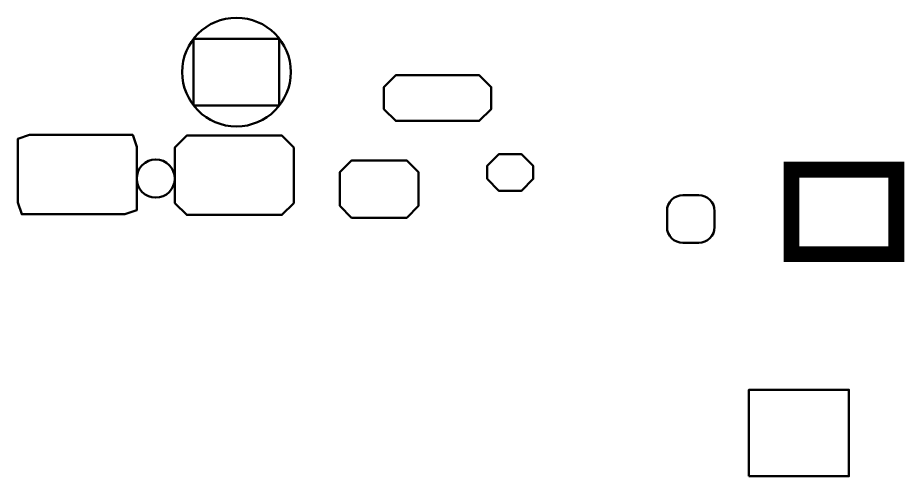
# Model space of a CAD drawing. Header units: metres. Extents: x 21002 to 34578, y 13555 to 15357.
# Drawn here: x 30046 to 31163, y 14031 to 14608 of the extents above; entities that cross this region are included whole.
import ezdxf

# ---------------------------------------------------------------- set-up
doc = ezdxf.new("R2010")
doc.units = ezdxf.units.M
doc.header["$LTSCALE"] = 4
doc.layers.add('FORT', color=4, linetype='Continuous', lineweight=50)

msp = doc.modelspace()

# ---------------------------------------------------------------- linework, layer by layer
at = {"layer": 'FORT'}
for points in [[(30267.392, 14497.95), (30282.392, 14497.95), (30375.459, 14497.95), (30375.459, 14512.95), (30375.459, 14582.087), (30360.459, 14582.087), (30267.392, 14582.087), (30267.392, 14567.087)], [(30507.314, 14493.492), (30522.314, 14478.492), (30627.564, 14478.492), (30642.564, 14493.492), (30642.564, 14521.13), (30627.564, 14536.13), (30522.314, 14536.13), (30507.314, 14521.13)], [(30045.686, 14375.907), (30050.686, 14360.907), (30180.686, 14360.907), (30195.686, 14365.907), (30195.686, 14445.907), (30190.686, 14460.907), (30060.686, 14460.907), (30045.686, 14455.907)], [(30243.719, 14374.966), (30258.719, 14359.966), (30378.719, 14359.966), (30393.719, 14374.966), (30393.719, 14444.966), (30378.719, 14459.966), (30258.719, 14459.966), (30243.719, 14444.966)], [(30451.623, 14371.593), (30466.623, 14356.593), (30536.072, 14356.593), (30551.072, 14371.593), (30551.072, 14413.805), (30536.072, 14428.805), (30466.623, 14428.805), (30451.623, 14413.805)], [(30637.26, 14405.381), (30652.26, 14390.381), (30680.603, 14390.381), (30695.603, 14405.381), (30695.603, 14421.755), (30680.603, 14436.755), (30652.26, 14436.755), (30637.26, 14421.755)], [(30967.416, 14030.776), (31093.494, 14030.776), (31093.494, 14139.736), (30967.416, 14139.736)]]:
    msp.add_lwpolyline(points, close=True, dxfattribs=at)
at = {"layer": 'FORT', "const_width": 20}
msp.add_lwpolyline([(31021.105, 14310.589), (31153.277, 14310.589), (31153.277, 14417.187), (31021.105, 14417.187)], close=True, dxfattribs=at)
at = {"layer": 'FORT'}
msp.add_lwpolyline([(30864.175, 14344.797, 0.41421356), (30884.175, 14324.797), (30904.175, 14324.797, 0.41421356), (30924.175, 14344.797), (30924.175, 14364.797, 0.41421356), (30904.175, 14384.797), (30884.175, 14384.797, 0.41421356), (30864.175, 14364.797)], format="xyb", close=True, dxfattribs=at)
for centre, radius in [((30321.425, 14540.019), 68.479), ((30219.702, 14405.907), 24.017)]:
    msp.add_circle(centre, radius, dxfattribs=at)

doc.saveas('drawing.dxf')
